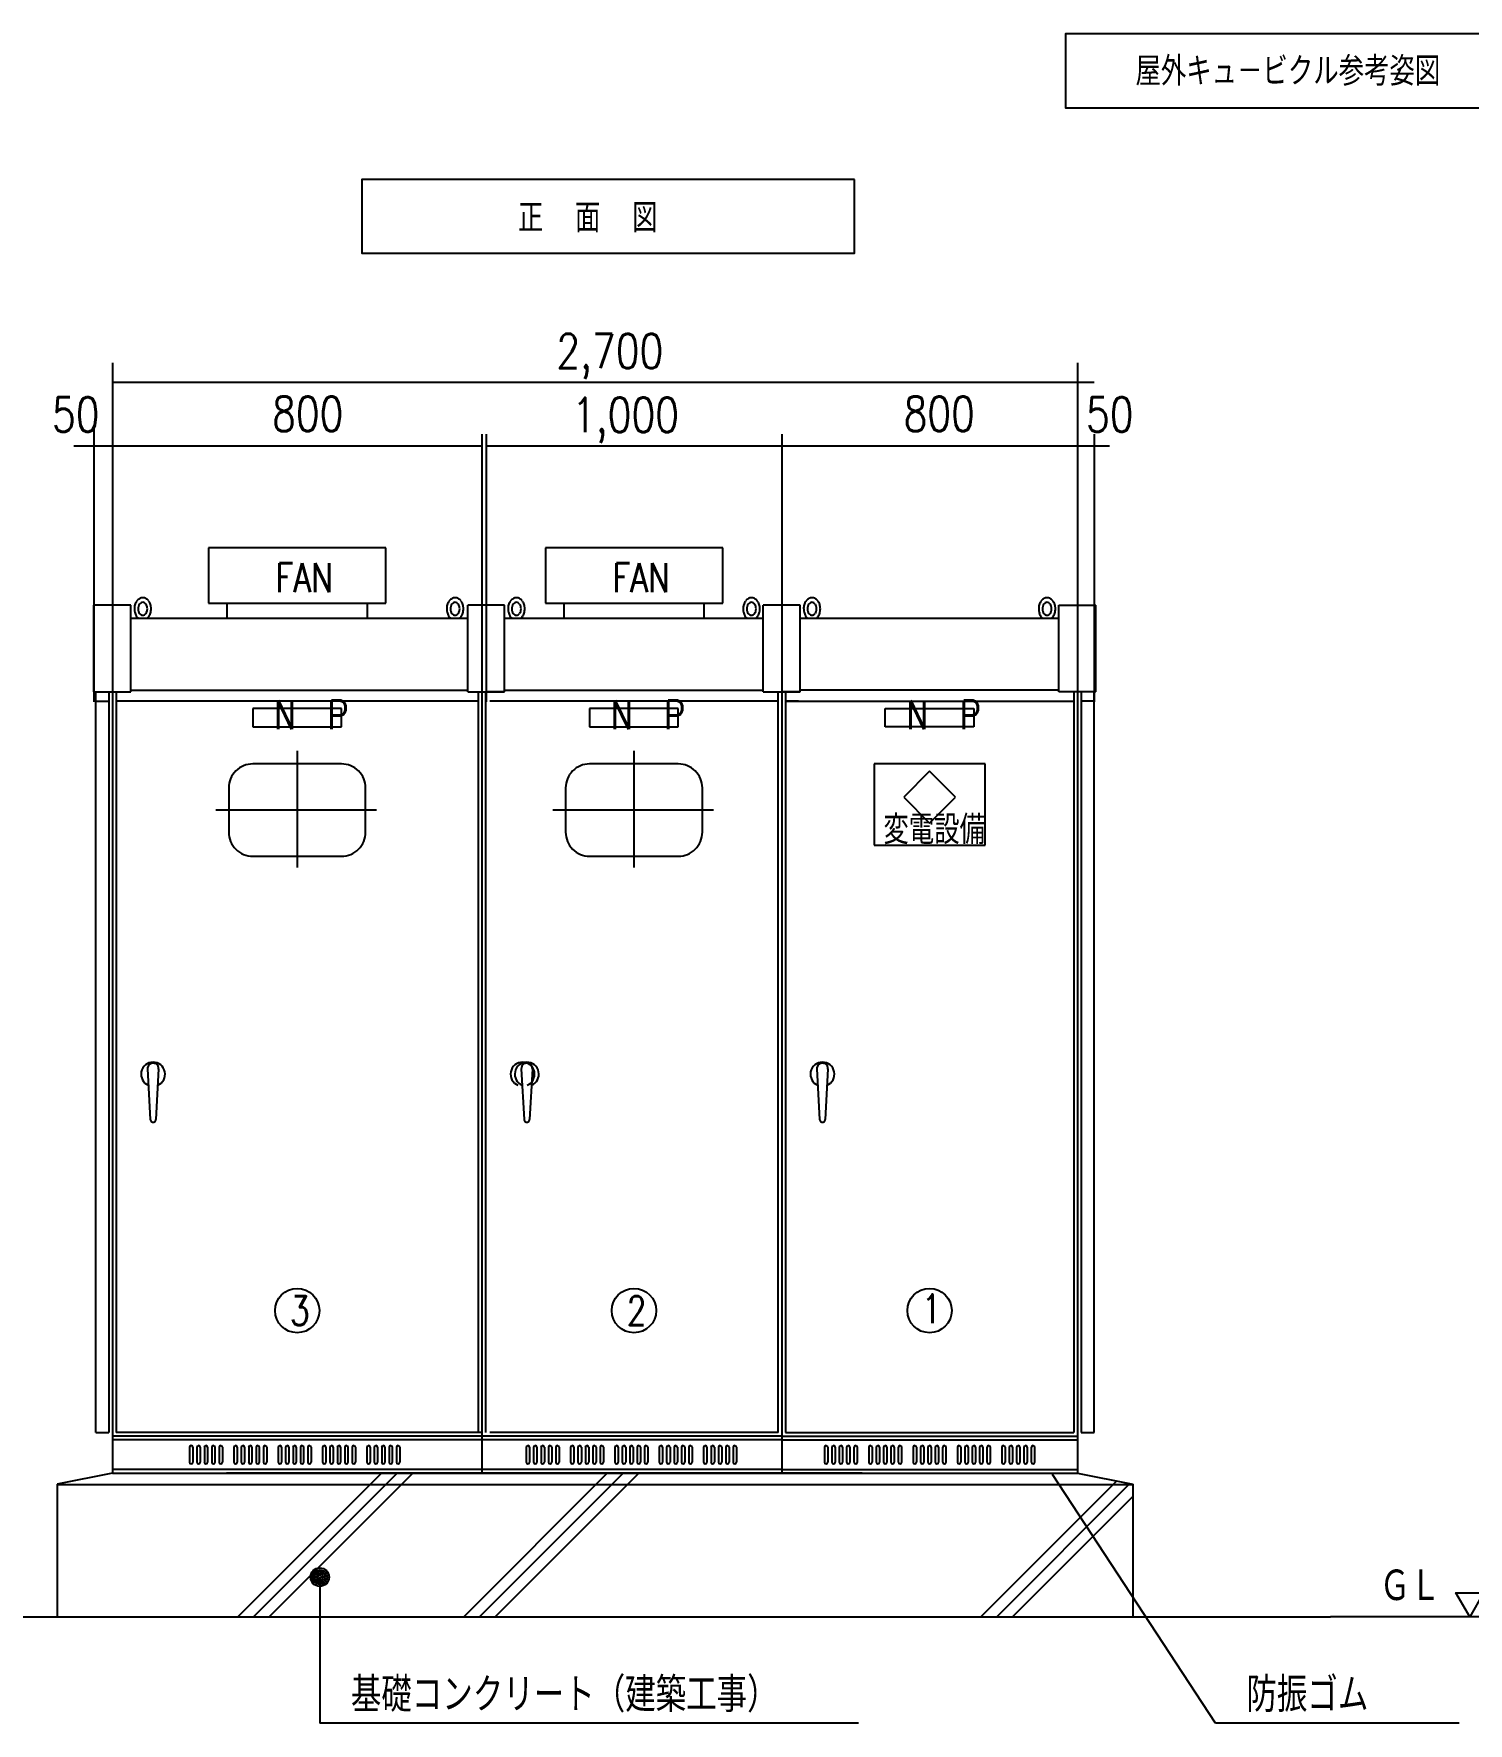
# Model space of a CAD drawing. Header units: millimetres. Extents: x 31 to 825, y 15 to 539.
# Drawn here: x 503.8 to 628, y 386.2 to 532.5 of the extents above; entities that cross this region are included whole.
import ezdxf
from ezdxf.enums import TextEntityAlignment as Align

# ---------------------------------------------------------------- set-up
doc = ezdxf.new("R2010")
doc.units = ezdxf.units.MM
doc.header["$LTSCALE"] = 0.2
for name, color, linetype in [('1_シンボル', 2, 'Continuous'), ('1_寸法', 7, 'Continuous'), ('1_文字', 3, 'Continuous'), ('A_建築', 8, 'Continuous')]:
    doc.layers.add(name, color=color, linetype=linetype)
doc.styles.get("Standard").update_dxf_attribs({"font": 'simplex.shx', "width": 0.8, "bigfont": 'extfont2.shx'})

msp = doc.modelspace()

# ---------------------------------------------------------------- linework, layer by layer
at = {"layer": '1_シンボル', "color": 7, "lineweight": -3}
for p, q in [((518.89, 487.99), (518.89, 483.19)), ((534.25, 487.99), (518.89, 487.99)), ((534.25, 483.19), (534.25, 487.99)), ((548.07, 487.99), (548.07, 483.19)), ((563.43, 487.99), (548.07, 487.99)), ((563.43, 483.19), (563.43, 487.99)), ((512.17, 483.03), (508.97, 483.03)), ((508.97, 475.51), (508.97, 483.03)), ((512.17, 475.51), (512.17, 483.03)), ((518.89, 483.19), (534.25, 483.19)), ((520.49, 483.19), (520.49, 481.91)), ((532.65, 481.91), (532.65, 483.19)), ((541.34, 475.51), (541.34, 483.03)), ((544.54, 483.03), (541.34, 483.03)), ((544.54, 475.51), (544.54, 483.03)), ((544.54, 475.51), (544.54, 483.03)), ((548.07, 483.19), (563.43, 483.19)), ((549.67, 483.19), (549.67, 481.91)), ((561.83, 481.91), (561.83, 483.19)), ((570.14, 483.03), (566.94, 483.03)), ((566.94, 475.51), (566.94, 483.03)), ((570.14, 475.51), (570.14, 483.03)), ((570.14, 475.51), (570.14, 483.03)), ((592.54, 475.51), (592.54, 483.03)), ((592.54, 483.03), (595.74, 483.03)), ((595.74, 475.51), (595.74, 483.03)), ((512.17, 481.91), (541.34, 481.91)), ((544.54, 481.91), (566.94, 481.91)), ((570.14, 481.91), (592.54, 481.91)), ((512.17, 475.67), (541.34, 475.67)), ((544.54, 475.67), (566.94, 475.67)), ((592.54, 475.67), (570.14, 475.67)), ((508.97, 475.51), (510.57, 475.51)), ((509.13, 411.35), (509.13, 475.51)), ((509.13, 474.71), (510.25, 474.71)), ((510.25, 475.51), (510.25, 411.35)), ((510.57, 475.51), (510.57, 407.83)), ((510.57, 475.51), (512.17, 475.51)), ((510.89, 475.51), (510.89, 411.35)), ((542.25, 474.71), (510.89, 474.71)), ((541.34, 475.51), (542.94, 475.51)), ((542.25, 475.51), (542.25, 411.35)), ((542.57, 475.51), (542.57, 407.83)), ((542.89, 475.51), (542.89, 411.35)), ((542.94, 475.51), (544.54, 475.51)), ((544.54, 475.51), (542.94, 475.51)), ((568.22, 474.71), (543.26, 474.71)), ((566.94, 475.51), (568.54, 475.51)), ((568.22, 411.35), (568.22, 475.51)), ((568.54, 475.51), (568.54, 407.83)), ((568.54, 475.51), (570.14, 475.51)), ((570.14, 475.51), (568.54, 475.51)), ((568.86, 475.51), (568.86, 411.35)), ((569.98, 474.71), (568.86, 474.71)), ((568.86, 474.71), (593.82, 474.71)), ((594.14, 475.51), (592.54, 475.51)), ((593.82, 475.51), (593.82, 411.35)), ((594.14, 475.51), (594.14, 407.83)), ((595.74, 475.51), (594.14, 475.51)), ((594.46, 475.51), (594.46, 411.35)), ((595.58, 474.71), (594.46, 474.71)), ((595.58, 411.35), (595.58, 475.51)), ((522.73, 474.07), (522.73, 472.47)), ((530.41, 474.07), (522.73, 474.07)), ((530.41, 472.47), (530.41, 474.07)), ((551.9, 474.07), (551.9, 472.47)), ((559.58, 474.07), (551.9, 474.07)), ((559.58, 472.47), (559.58, 474.07)), ((577.5, 472.47), (577.5, 474.07)), ((577.5, 474.07), (585.18, 474.07)), ((585.18, 474.07), (585.18, 472.47)), ((522.73, 472.47), (530.41, 472.47)), ((551.9, 472.47), (559.58, 472.47)), ((585.18, 472.47), (577.5, 472.47)), ((526.57, 470.39), (526.57, 460.31)), ((555.74, 470.39), (555.74, 460.31)), ((530.41, 469.27), (522.73, 469.27)), ((559.58, 469.27), (551.9, 469.27)), ((586.14, 469.27), (576.54, 469.27)), ((576.54, 469.27), (576.54, 462.23)), ((581.34, 468.63), (579.1, 466.39)), ((583.58, 466.39), (581.34, 468.63)), ((586.14, 462.23), (586.14, 469.27)), ((520.65, 467.19), (520.65, 463.35)), ((532.49, 463.35), (532.49, 467.19)), ((549.82, 467.19), (549.82, 463.35)), ((561.66, 463.35), (561.66, 467.19)), ((579.1, 466.39), (581.34, 464.15)), ((581.34, 464.15), (583.58, 466.39)), ((533.45, 465.27), (519.53, 465.27)), ((562.62, 465.27), (548.7, 465.27)), ((522.73, 461.27), (530.41, 461.27)), ((551.9, 461.27), (559.58, 461.27)), ((576.54, 462.23), (586.14, 462.23)), ((513.61, 442.87), (513.85, 438.47)), ((514.57, 442.87), (514.33, 438.47)), ((545.98, 442.87), (546.22, 438.47)), ((546.94, 442.87), (546.7, 438.47)), ((571.58, 442.87), (571.82, 438.47)), ((572.54, 442.87), (572.3, 438.47)), ((509.13, 411.35), (510.25, 411.35)), ((542.25, 411.35), (510.89, 411.35)), ((542.62, 411.35), (517.66, 411.35)), ((568.22, 411.35), (543.26, 411.35)), ((568.86, 411.35), (569.98, 411.35)), ((568.86, 411.35), (593.82, 411.35)), ((594.46, 411.35), (595.58, 411.35)), ((568.54, 411.03), (510.57, 411.03)), ((568.54, 410.71), (510.57, 410.71)), ((517.25, 410.08), (517.25, 408.77)), ((517.53, 410.08), (517.53, 408.77)), ((517.89, 410.08), (517.89, 408.77)), ((518.17, 410.08), (518.17, 408.77)), ((518.53, 410.08), (518.53, 408.77)), ((518.81, 410.08), (518.81, 408.77)), ((519.17, 410.08), (519.17, 408.77)), ((519.45, 410.08), (519.45, 408.77)), ((519.81, 410.08), (519.81, 408.77)), ((520.09, 410.08), (520.09, 408.77)), ((521.09, 410.08), (521.09, 408.77)), ((521.37, 410.08), (521.37, 408.77)), ((521.73, 410.08), (521.73, 408.77)), ((522.01, 410.08), (522.01, 408.77)), ((522.37, 410.08), (522.37, 408.77)), ((522.65, 410.08), (522.65, 408.77)), ((523.01, 410.08), (523.01, 408.77)), ((523.29, 410.08), (523.29, 408.77)), ((523.65, 410.08), (523.65, 408.77)), ((523.93, 410.08), (523.93, 408.77)), ((524.93, 410.08), (524.93, 408.77)), ((525.21, 410.08), (525.21, 408.77)), ((525.57, 410.08), (525.57, 408.77)), ((525.85, 410.08), (525.85, 408.77)), ((526.21, 410.08), (526.21, 408.77)), ((526.49, 410.08), (526.49, 408.77)), ((526.85, 410.08), (526.85, 408.77)), ((527.13, 410.08), (527.13, 408.77)), ((527.49, 410.08), (527.49, 408.77)), ((527.77, 410.08), (527.77, 408.77)), ((528.77, 410.08), (528.77, 408.77)), ((529.05, 410.08), (529.05, 408.77)), ((529.41, 410.08), (529.41, 408.77)), ((529.69, 410.08), (529.69, 408.77)), ((530.05, 410.08), (530.05, 408.77)), ((530.33, 410.08), (530.33, 408.77)), ((530.69, 410.08), (530.69, 408.77)), ((530.97, 410.08), (530.97, 408.77)), ((531.33, 410.08), (531.33, 408.77)), ((531.61, 410.08), (531.61, 408.77)), ((532.61, 410.08), (532.61, 408.77)), ((532.89, 410.08), (532.89, 408.77)), ((533.25, 410.08), (533.25, 408.77)), ((533.53, 410.08), (533.53, 408.77)), ((533.89, 410.08), (533.89, 408.77)), ((534.17, 410.08), (534.17, 408.77)), ((534.53, 410.08), (534.53, 408.77)), ((534.81, 410.08), (534.81, 408.77)), ((535.17, 410.08), (535.17, 408.77)), ((535.45, 410.08), (535.45, 408.77)), ((546.41, 410.08), (546.41, 408.77)), ((546.7, 410.08), (546.7, 408.77)), ((547.05, 410.08), (547.05, 408.77)), ((547.34, 410.08), (547.34, 408.77)), ((547.69, 410.08), (547.69, 408.77)), ((547.98, 410.08), (547.98, 408.77)), ((548.33, 410.08), (548.33, 408.77)), ((548.62, 410.08), (548.62, 408.77)), ((548.97, 410.08), (548.97, 408.77)), ((549.26, 410.08), (549.26, 408.77)), ((550.25, 410.08), (550.25, 408.77)), ((550.54, 410.08), (550.54, 408.77)), ((550.89, 410.08), (550.89, 408.77)), ((551.18, 410.08), (551.18, 408.77)), ((551.53, 410.08), (551.53, 408.77)), ((551.82, 410.08), (551.82, 408.77)), ((552.17, 410.08), (552.17, 408.77)), ((552.46, 410.08), (552.46, 408.77)), ((552.81, 410.08), (552.81, 408.77)), ((553.1, 410.08), (553.1, 408.77)), ((554.09, 410.08), (554.09, 408.77)), ((554.38, 410.08), (554.38, 408.77)), ((554.73, 410.08), (554.73, 408.77)), ((555.02, 410.08), (555.02, 408.77)), ((555.37, 410.08), (555.37, 408.77)), ((555.66, 410.08), (555.66, 408.77)), ((556.01, 410.08), (556.01, 408.77)), ((556.3, 410.08), (556.3, 408.77)), ((556.65, 410.08), (556.65, 408.77)), ((556.94, 410.08), (556.94, 408.77)), ((557.93, 410.08), (557.93, 408.77)), ((558.22, 410.08), (558.22, 408.77)), ((558.57, 410.08), (558.57, 408.77)), ((558.86, 410.08), (558.86, 408.77)), ((559.21, 410.08), (559.21, 408.77)), ((559.5, 410.08), (559.5, 408.77)), ((559.85, 410.08), (559.85, 408.77)), ((560.14, 410.08), (560.14, 408.77)), ((560.49, 410.08), (560.49, 408.77)), ((560.78, 410.08), (560.78, 408.77)), ((561.77, 410.08), (561.77, 408.77)), ((562.06, 410.08), (562.06, 408.77)), ((562.41, 410.08), (562.41, 408.77)), ((562.7, 410.08), (562.7, 408.77)), ((563.05, 410.08), (563.05, 408.77)), ((563.34, 410.08), (563.34, 408.77)), ((563.69, 410.08), (563.69, 408.77)), ((563.98, 410.08), (563.98, 408.77)), ((564.33, 410.08), (564.33, 408.77)), ((564.62, 410.08), (564.62, 408.77)), ((568.54, 411.03), (594.14, 411.03)), ((568.54, 410.71), (594.14, 410.71)), ((572.23, 410.08), (572.23, 408.77)), ((572.52, 410.08), (572.52, 408.77)), ((572.87, 410.08), (572.87, 408.77)), ((573.16, 410.08), (573.16, 408.77)), ((573.51, 410.08), (573.51, 408.77)), ((573.8, 410.08), (573.8, 408.77)), ((574.15, 410.08), (574.15, 408.77)), ((574.44, 410.08), (574.44, 408.77)), ((574.79, 410.08), (574.79, 408.77)), ((575.08, 410.08), (575.08, 408.77)), ((576.07, 410.08), (576.07, 408.77)), ((576.36, 410.08), (576.36, 408.77)), ((576.71, 410.08), (576.71, 408.77)), ((577, 410.08), (577, 408.77)), ((577.35, 410.08), (577.35, 408.77)), ((577.64, 410.08), (577.64, 408.77)), ((577.99, 410.08), (577.99, 408.77)), ((578.28, 410.08), (578.28, 408.77)), ((578.63, 410.08), (578.63, 408.77)), ((578.92, 410.08), (578.92, 408.77)), ((579.91, 410.08), (579.91, 408.77)), ((580.2, 410.08), (580.2, 408.77)), ((580.55, 410.08), (580.55, 408.77)), ((580.84, 410.08), (580.84, 408.77)), ((581.19, 410.08), (581.19, 408.77)), ((581.48, 410.08), (581.48, 408.77)), ((581.83, 410.08), (581.83, 408.77)), ((582.12, 410.08), (582.12, 408.77)), ((582.47, 410.08), (582.47, 408.77)), ((582.76, 410.08), (582.76, 408.77)), ((583.75, 410.08), (583.75, 408.77)), ((584.04, 410.08), (584.04, 408.77)), ((584.39, 410.08), (584.39, 408.77)), ((584.68, 410.08), (584.68, 408.77)), ((585.03, 410.08), (585.03, 408.77)), ((585.32, 410.08), (585.32, 408.77)), ((585.67, 410.08), (585.67, 408.77)), ((585.96, 410.08), (585.96, 408.77)), ((586.31, 410.08), (586.31, 408.77)), ((586.6, 410.08), (586.6, 408.77)), ((587.59, 410.08), (587.59, 408.77)), ((587.88, 410.08), (587.88, 408.77)), ((588.23, 410.08), (588.23, 408.77)), ((588.52, 410.08), (588.52, 408.77)), ((588.87, 410.08), (588.87, 408.77)), ((589.16, 410.08), (589.16, 408.77)), ((589.51, 410.08), (589.51, 408.77)), ((589.8, 410.08), (589.8, 408.77)), ((590.15, 410.08), (590.15, 408.77)), ((590.44, 410.08), (590.44, 408.77)), ((568.54, 408.15), (510.57, 408.15)), ((510.57, 407.83), (594.14, 407.83)), ((575.49, 407.83), (520.45, 407.83)), ((568.54, 408.15), (594.14, 408.15)), ((570.05, 407.83), (592.54, 407.83))]:
    msp.add_line(p, q, dxfattribs=at)
for centre, radius, start, end in [((513.44, 482.77), 0.967, 162.7422, 183.6048), ((513.56, 482.73), 1.09, 143.1299, 162.7419), ((513.31, 482.92), 0.774, 118.9114, 143.1303), ((513.44, 482.73), 0.648, 144.4628, 163.5186), ((513.27, 482.85), 0.44, 120.1086, 144.4614), ((513.2, 483.12), 0.546, 90, 118.9111), ((513.2, 482.98), 0.29, 90, 120.1094), ((513.2, 483.12), 0.546, 61.0891, 90.0002), ((513.2, 482.98), 0.29, 59.8897, 89.9991), ((513.12, 482.85), 0.44, 35.5386, 59.8914), ((513.09, 482.92), 0.774, 36.8697, 61.0886), ((513, 482.76), 0.586, 16.4814, 35.5373), ((512.92, 482.79), 0.99, 17.2575, 36.8695), ((512.64, 482.71), 1.28, 0, 17.2579), ((540.49, 482.77), 0.967, 162.7422, 183.6048), ((540.61, 482.73), 1.09, 143.13, 162.7419), ((540.36, 482.92), 0.774, 118.9114, 143.1303), ((540.49, 482.73), 0.648, 144.4628, 163.5186), ((540.32, 482.85), 0.44, 120.1086, 144.4614), ((540.25, 483.12), 0.546, 90, 118.9111), ((540.25, 482.98), 0.29, 90, 120.1094), ((540.25, 483.12), 0.546, 61.0891, 90.0002), ((540.25, 482.98), 0.29, 59.8897, 89.9991), ((540.17, 482.85), 0.44, 35.5386, 59.8914), ((540.14, 482.92), 0.774, 36.8697, 61.0886), ((540.05, 482.76), 0.586, 16.4814, 35.5373), ((539.97, 482.79), 0.99, 17.2575, 36.8695), ((539.69, 482.71), 1.28, 0, 17.2579), ((545.8, 482.77), 0.967, 162.7422, 183.6048), ((545.92, 482.73), 1.09, 143.1299, 162.7419), ((545.67, 482.92), 0.774, 118.9114, 143.1303), ((545.8, 482.73), 0.648, 144.4628, 163.5186), ((545.64, 482.85), 0.44, 120.1086, 144.4614), ((545.56, 483.12), 0.546, 90, 118.9111), ((545.56, 482.98), 0.29, 90, 120.1094), ((545.56, 483.12), 0.546, 61.0891, 90.0002), ((545.56, 482.98), 0.29, 59.8897, 89.9991), ((545.48, 482.85), 0.44, 35.5386, 59.8914), ((545.45, 482.92), 0.774, 36.8697, 61.0886), ((545.37, 482.76), 0.586, 16.4814, 35.5373), ((545.28, 482.79), 0.99, 17.2575, 36.8695), ((545, 482.71), 1.28, 0, 17.2579), ((566.16, 482.77), 0.967, 162.7422, 183.6048), ((566.28, 482.73), 1.09, 143.1299, 162.7419), ((566.02, 482.92), 0.774, 118.9114, 143.1303), ((566.16, 482.73), 0.648, 144.4628, 163.5186), ((565.99, 482.85), 0.44, 120.1086, 144.4614), ((565.91, 483.12), 0.546, 90, 118.9111), ((565.91, 482.98), 0.29, 90, 120.1094), ((565.91, 483.12), 0.546, 61.0891, 90.0002), ((565.91, 482.98), 0.29, 59.8897, 89.9991), ((565.84, 482.85), 0.44, 35.5386, 59.8914), ((565.8, 482.92), 0.774, 36.8697, 61.0886), ((565.72, 482.76), 0.586, 16.4814, 35.5373), ((565.63, 482.79), 0.99, 17.2575, 36.8695), ((565.36, 482.71), 1.28, 0, 17.2579), ((571.4, 482.77), 0.967, 162.7422, 183.6048), ((571.52, 482.73), 1.09, 143.1299, 162.7419), ((571.27, 482.92), 0.774, 118.9114, 143.1303), ((571.4, 482.73), 0.648, 144.4628, 163.5186), ((571.24, 482.85), 0.44, 120.1086, 144.4614), ((571.16, 483.12), 0.546, 90, 118.9111), ((571.16, 482.98), 0.29, 90, 120.1094), ((571.16, 483.12), 0.546, 61.0891, 90.0002), ((571.16, 482.98), 0.29, 59.8897, 89.9991), ((571.08, 482.85), 0.44, 35.5386, 59.8914), ((571.05, 482.92), 0.774, 36.8697, 61.0886), ((570.97, 482.76), 0.586, 16.4814, 35.5373), ((570.88, 482.79), 0.99, 17.2575, 36.8695), ((570.6, 482.71), 1.28, 0, 17.2579), ((591.76, 482.77), 0.967, 162.7422, 183.6048), ((591.88, 482.73), 1.09, 143.13, 162.7419), ((591.62, 482.92), 0.774, 118.9114, 143.1303), ((591.76, 482.73), 0.648, 144.4628, 163.5186), ((591.59, 482.85), 0.44, 120.1086, 144.4614), ((591.51, 483.12), 0.546, 90, 118.9111), ((591.51, 482.98), 0.29, 90, 120.1094), ((591.51, 483.12), 0.546, 61.0891, 90.0002), ((591.51, 482.98), 0.29, 59.8897, 89.9991), ((591.44, 482.85), 0.44, 35.5386, 59.8914), ((591.4, 482.92), 0.774, 36.8697, 61.0886), ((591.32, 482.76), 0.586, 16.4814, 35.5373), ((591.23, 482.79), 0.99, 17.2575, 36.8695), ((590.96, 482.71), 1.28, 0, 17.2579), ((513.75, 482.71), 1.28, 180.0002, 197.2581), ((513.48, 482.62), 0.99, 197.2577, 216.8697), ((513.31, 482.49), 0.774, 216.8698, 228.0476), ((513.39, 482.74), 0.589, 163.5182, 183.5157), ((513.58, 482.71), 0.781, 180.0001, 196.4817), ((513.39, 482.65), 0.586, 196.4816, 215.5375), ((513.27, 482.57), 0.44, 215.5377, 239.8905), ((513.2, 482.44), 0.29, 239.8905, 269.9999), ((513.2, 482.44), 0.29, 270, 300.1094), ((513.12, 482.57), 0.44, 300.1094, 324.4622), ((513, 482.65), 0.586, 324.4624, 343.5183), ((512.82, 482.71), 0.781, 0, 16.4817), ((512.82, 482.71), 0.781, 343.5182, 359.9999), ((513.09, 482.49), 0.774, 311.6454, 323.1302), ((512.92, 482.62), 0.99, 323.1303, 342.7423), ((512.64, 482.71), 1.28, 342.7418, 359.9997), ((540.8, 482.71), 1.28, 180.0002, 197.2581), ((540.53, 482.62), 0.99, 197.2577, 216.8697), ((540.36, 482.49), 0.774, 216.8698, 228.0476), ((540.44, 482.74), 0.589, 163.5182, 183.5157), ((540.63, 482.71), 0.781, 180.0001, 196.4817), ((540.44, 482.65), 0.586, 196.4816, 215.5375), ((540.32, 482.57), 0.44, 215.5377, 239.8905), ((540.25, 482.44), 0.29, 239.8905, 269.9999), ((540.25, 482.44), 0.29, 270, 300.1094), ((540.17, 482.57), 0.44, 300.1094, 324.4622), ((540.05, 482.65), 0.586, 324.4624, 343.5183), ((539.87, 482.71), 0.781, 0, 16.4817), ((539.87, 482.71), 0.781, 343.5182, 359.9999), ((540.14, 482.49), 0.774, 311.6454, 323.1302), ((539.97, 482.62), 0.99, 323.1303, 342.7423), ((539.69, 482.71), 1.28, 342.7418, 359.9997), ((546.12, 482.71), 1.28, 180.0002, 197.2581), ((545.84, 482.62), 0.99, 197.2577, 216.8697), ((545.67, 482.49), 0.774, 216.8698, 228.0476), ((545.75, 482.74), 0.589, 163.5182, 183.5157), ((545.94, 482.71), 0.781, 180.0001, 196.4817), ((545.75, 482.65), 0.586, 196.4816, 215.5375), ((545.64, 482.57), 0.44, 215.5377, 239.8905), ((545.56, 482.44), 0.29, 239.8905, 269.9999), ((545.56, 482.44), 0.29, 270, 300.1094), ((545.48, 482.57), 0.44, 300.1094, 324.4622), ((545.37, 482.65), 0.586, 324.4624, 343.5183), ((545.18, 482.71), 0.781, 0, 16.4817), ((545.18, 482.71), 0.781, 343.5182, 359.9999), ((545.45, 482.49), 0.774, 311.6454, 323.1302), ((545.28, 482.62), 0.99, 323.1303, 342.7423), ((545, 482.71), 1.28, 342.7418, 359.9997), ((566.47, 482.71), 1.28, 180.0002, 197.2581), ((566.19, 482.62), 0.99, 197.2577, 216.8697), ((566.02, 482.49), 0.774, 216.8698, 228.0477), ((566.1, 482.74), 0.589, 163.5182, 183.5157), ((566.29, 482.71), 0.781, 180.0001, 196.4817), ((566.11, 482.65), 0.586, 196.4816, 215.5375), ((565.99, 482.57), 0.44, 215.5377, 239.8905), ((565.91, 482.44), 0.29, 239.8905, 269.9999), ((565.91, 482.44), 0.29, 270, 300.1094), ((565.84, 482.57), 0.44, 300.1094, 324.4622), ((565.72, 482.65), 0.586, 324.4624, 343.5183), ((565.53, 482.71), 0.781, 0, 16.4817), ((565.53, 482.71), 0.781, 343.5182, 359.9999), ((565.8, 482.49), 0.774, 311.6454, 323.1302), ((565.63, 482.62), 0.99, 323.1303, 342.7423), ((565.36, 482.71), 1.28, 342.7418, 359.9997), ((571.72, 482.71), 1.28, 180.0002, 197.2581), ((571.44, 482.62), 0.99, 197.2577, 216.8697), ((571.27, 482.49), 0.774, 216.8698, 228.0476), ((571.35, 482.74), 0.589, 163.5182, 183.5157), ((571.54, 482.71), 0.781, 180.0001, 196.4817), ((571.35, 482.65), 0.586, 196.4816, 215.5375), ((571.24, 482.57), 0.44, 215.5377, 239.8905), ((571.16, 482.44), 0.29, 239.8905, 269.9999), ((571.16, 482.44), 0.29, 270, 300.1094), ((571.08, 482.57), 0.44, 300.1094, 324.4622), ((570.97, 482.65), 0.586, 324.4624, 343.5183), ((570.78, 482.71), 0.781, 0, 16.4817), ((570.78, 482.71), 0.781, 343.5182, 359.9999), ((571.05, 482.49), 0.774, 311.6454, 323.1302), ((570.88, 482.62), 0.99, 323.1303, 342.7423), ((570.6, 482.71), 1.28, 342.7418, 359.9997), ((592.07, 482.71), 1.28, 180.0002, 197.2581), ((591.79, 482.62), 0.99, 197.2577, 216.8697), ((591.62, 482.49), 0.774, 216.8698, 228.0476), ((591.7, 482.74), 0.589, 163.5182, 183.5157), ((591.89, 482.71), 0.781, 180.0001, 196.4817), ((591.71, 482.65), 0.586, 196.4816, 215.5375), ((591.59, 482.57), 0.44, 215.5377, 239.8905), ((591.51, 482.44), 0.29, 239.8905, 269.9999), ((591.51, 482.44), 0.29, 270, 300.1094), ((591.44, 482.57), 0.44, 300.1094, 324.4622), ((591.32, 482.65), 0.586, 324.4624, 343.5183), ((591.13, 482.71), 0.781, 0, 16.4817), ((591.13, 482.71), 0.781, 343.5182, 359.9999), ((591.4, 482.49), 0.774, 311.6454, 323.1302), ((591.23, 482.62), 0.99, 323.1303, 342.7423), ((590.96, 482.71), 1.28, 342.7418, 359.9997), ((522.73, 467.19), 2.08, 89.9999, 180), ((530.41, 467.19), 2.08, 0, 90.0001), ((551.9, 467.19), 2.08, 89.9999, 180), ((559.58, 467.19), 2.08, 0, 90.0001), ((522.73, 463.35), 2.08, 179.9999, 270), ((530.41, 463.35), 2.08, 270, 0.0001), ((551.9, 463.35), 2.08, 179.9999, 270), ((559.58, 463.35), 2.08, 270, 0.0001), ((514.09, 442.39), 1.04, 292.707, 247.293), ((514.09, 442.87), 0.48, 353.754, 186.246), ((546.09, 442.39), 1.04, 292.707, 247.293), ((546.46, 442.39), 1.04, 292.707, 247.293), ((546.46, 442.87), 0.48, 353.754, 186.246), ((572.06, 442.39), 1.04, 292.707, 247.293), ((572.06, 442.87), 0.48, 353.754, 186.246), ((514.09, 438.47), 0.24, 179.9999, 0), ((546.46, 438.47), 0.24, 179.9999, 0), ((572.06, 438.47), 0.24, 179.9999, 0), ((517.39, 410.08), 0.144, 360, 180), ((518.03, 410.08), 0.144, 360, 180), ((518.67, 410.08), 0.144, 360, 180), ((519.31, 410.08), 0.144, 360, 180), ((519.95, 410.08), 0.144, 360, 180), ((521.23, 410.08), 0.144, 360, 180), ((521.87, 410.08), 0.144, 360, 180), ((522.51, 410.08), 0.144, 360, 180), ((523.15, 410.08), 0.144, 360, 180), ((523.79, 410.08), 0.144, 360, 180), ((525.07, 410.08), 0.144, 360, 180), ((525.71, 410.08), 0.144, 360, 180), ((526.35, 410.08), 0.144, 360, 180), ((526.99, 410.08), 0.144, 360, 180), ((527.63, 410.08), 0.144, 360, 180), ((528.91, 410.08), 0.144, 360, 180), ((529.55, 410.08), 0.144, 360, 180), ((530.19, 410.08), 0.144, 360, 180), ((530.83, 410.08), 0.144, 360, 180), ((531.47, 410.08), 0.144, 360, 180), ((532.75, 410.08), 0.144, 360, 180), ((533.39, 410.08), 0.144, 360, 180), ((534.03, 410.08), 0.144, 360, 180), ((534.67, 410.08), 0.144, 360, 180), ((535.31, 410.08), 0.144, 360, 180), ((546.55, 410.08), 0.144, 360, 180), ((547.19, 410.08), 0.144, 360, 180), ((547.83, 410.08), 0.144, 360, 180), ((548.47, 410.08), 0.144, 360, 180), ((549.11, 410.08), 0.144, 360, 180), ((550.39, 410.08), 0.144, 360, 180), ((551.03, 410.08), 0.144, 360, 180), ((551.67, 410.08), 0.144, 360, 180), ((552.31, 410.08), 0.144, 360, 180), ((552.95, 410.08), 0.144, 360, 180), ((554.23, 410.08), 0.144, 360, 180), ((554.87, 410.08), 0.144, 360, 180), ((555.51, 410.08), 0.144, 360, 180), ((556.15, 410.08), 0.144, 360, 180), ((556.79, 410.08), 0.144, 360, 180), ((558.07, 410.08), 0.144, 360, 180), ((558.71, 410.08), 0.144, 360, 180), ((559.35, 410.08), 0.144, 360, 180), ((559.99, 410.08), 0.144, 360, 180), ((560.63, 410.08), 0.144, 360, 180), ((561.91, 410.08), 0.144, 360, 180), ((562.55, 410.08), 0.144, 360, 180), ((563.19, 410.08), 0.144, 360, 180), ((563.83, 410.08), 0.144, 360, 180), ((564.47, 410.08), 0.144, 360, 180), ((572.38, 410.08), 0.144, 360, 180), ((573.02, 410.08), 0.144, 360, 180), ((573.66, 410.08), 0.144, 360, 180), ((574.3, 410.08), 0.144, 360, 180), ((574.94, 410.08), 0.144, 360, 180), ((576.22, 410.08), 0.144, 360, 180), ((576.86, 410.08), 0.144, 360, 180), ((577.5, 410.08), 0.144, 360, 180), ((578.14, 410.08), 0.144, 360, 180), ((578.78, 410.08), 0.144, 360, 180), ((580.06, 410.08), 0.144, 360, 180), ((580.7, 410.08), 0.144, 360, 180), ((581.34, 410.08), 0.144, 360, 180), ((581.98, 410.08), 0.144, 360, 180), ((582.62, 410.08), 0.144, 360, 180), ((583.9, 410.08), 0.144, 360, 180), ((584.54, 410.08), 0.144, 360, 180), ((585.18, 410.08), 0.144, 360, 180), ((585.82, 410.08), 0.144, 360, 180), ((586.46, 410.08), 0.144, 360, 180), ((587.74, 410.08), 0.144, 360, 180), ((588.38, 410.08), 0.144, 360, 180), ((589.02, 410.08), 0.144, 360, 180), ((589.66, 410.08), 0.144, 360, 180), ((590.3, 410.08), 0.144, 360, 180), ((517.39, 408.77), 0.144, 180, 0), ((518.03, 408.77), 0.144, 180, 0), ((518.67, 408.77), 0.144, 180, 0), ((519.31, 408.77), 0.144, 180, 0), ((519.95, 408.77), 0.144, 180, 0), ((521.23, 408.77), 0.144, 180, 0), ((521.87, 408.77), 0.144, 180, 0), ((522.51, 408.77), 0.144, 180, 0), ((523.15, 408.77), 0.144, 180, 0), ((523.79, 408.77), 0.144, 180, 0), ((525.07, 408.77), 0.144, 180, 0), ((525.71, 408.77), 0.144, 180, 0), ((526.35, 408.77), 0.144, 180, 0), ((526.99, 408.77), 0.144, 180, 0), ((527.63, 408.77), 0.144, 180, 0), ((528.91, 408.77), 0.144, 180, 0), ((529.55, 408.77), 0.144, 180, 0), ((530.19, 408.77), 0.144, 180, 0), ((530.83, 408.77), 0.144, 180, 0), ((531.47, 408.77), 0.144, 180, 0), ((532.75, 408.77), 0.144, 180, 0), ((533.39, 408.77), 0.144, 180, 0), ((534.03, 408.77), 0.144, 180, 0), ((534.67, 408.77), 0.144, 180, 0), ((535.31, 408.77), 0.144, 180, 0), ((546.55, 408.77), 0.144, 180, 0), ((547.19, 408.77), 0.144, 180, 0), ((547.83, 408.77), 0.144, 180, 0), ((548.47, 408.77), 0.144, 180, 0), ((549.11, 408.77), 0.144, 180, 0), ((550.39, 408.77), 0.144, 180, 0), ((551.03, 408.77), 0.144, 180, 0), ((551.67, 408.77), 0.144, 180, 0), ((552.31, 408.77), 0.144, 180, 0), ((552.95, 408.77), 0.144, 180, 0), ((554.23, 408.77), 0.144, 180, 0), ((554.87, 408.77), 0.144, 180, 0), ((555.51, 408.77), 0.144, 180, 0), ((556.15, 408.77), 0.144, 180, 0), ((556.79, 408.77), 0.144, 180, 0), ((558.07, 408.77), 0.144, 180, 0), ((558.71, 408.77), 0.144, 180, 0), ((559.35, 408.77), 0.144, 180, 0), ((559.99, 408.77), 0.144, 180, 0), ((560.63, 408.77), 0.144, 180, 0), ((561.91, 408.77), 0.144, 180, 0), ((562.55, 408.77), 0.144, 180, 0), ((563.19, 408.77), 0.144, 180, 0), ((563.83, 408.77), 0.144, 180, 0), ((564.47, 408.77), 0.144, 180, 0), ((572.38, 408.77), 0.144, 180, 0), ((573.02, 408.77), 0.144, 180, 0), ((573.66, 408.77), 0.144, 180, 0), ((574.3, 408.77), 0.144, 180, 0), ((574.94, 408.77), 0.144, 180, 0), ((576.22, 408.77), 0.144, 180, 0), ((576.86, 408.77), 0.144, 180, 0), ((577.5, 408.77), 0.144, 180, 0), ((578.14, 408.77), 0.144, 180, 0), ((578.78, 408.77), 0.144, 180, 0), ((580.06, 408.77), 0.144, 180, 0), ((580.7, 408.77), 0.144, 180, 0), ((581.34, 408.77), 0.144, 180, 0), ((581.98, 408.77), 0.144, 180, 0), ((582.62, 408.77), 0.144, 180, 0), ((583.9, 408.77), 0.144, 180, 0), ((584.54, 408.77), 0.144, 180, 0), ((585.18, 408.77), 0.144, 180, 0), ((585.82, 408.77), 0.144, 180, 0), ((586.46, 408.77), 0.144, 180, 0), ((587.74, 408.77), 0.144, 180, 0), ((588.38, 408.77), 0.144, 180, 0), ((589.02, 408.77), 0.144, 180, 0), ((589.66, 408.77), 0.144, 180, 0), ((590.3, 408.77), 0.144, 180, 0)]:
    msp.add_arc(centre, radius, start, end, dxfattribs=at)
at = {"layer": '1_寸法', "lineweight": -3}
for p, q in [((510.57, 504.01), (510.57, 474.66)), ((594.14, 504.01), (594.14, 474.66)), ((595.58, 502.3), (510.57, 502.3)), ((508.97, 498.47), (508.97, 474.66)), ((542.57, 497.85), (542.57, 474.66)), ((542.94, 497.85), (542.94, 474.66)), ((568.54, 497.85), (568.54, 474.66)), ((595.58, 497.85), (595.58, 474.66)), ((510.57, 496.8), (507.24, 496.8)), ((542.57, 496.8), (510.57, 496.8)), ((568.54, 496.8), (542.94, 496.8)), ((594.14, 496.8), (568.54, 496.8)), ((596.92, 496.8), (594.14, 496.8))]:
    msp.add_line(p, q, dxfattribs=at)
at = {"layer": '1_文字', "lineweight": -3}
for p, q in [((606.09, 386.17), (591.98, 407.72)), ((528.53, 398.82), (528.53, 386.17)), ((575.19, 386.17), (528.53, 386.17)), ((627.21, 386.17), (606.09, 386.17))]:
    msp.add_line(p, q, dxfattribs=at)
for points in [[(635.77, 532.52), (593.1, 532.52), (593.1, 526.12), (635.77, 526.12)], [(574.85, 519.91), (532.18, 519.91), (532.18, 513.51), (574.85, 513.51)], [(629.32, 397.47), (628.12, 395.39), (626.92, 397.47)]]:
    msp.add_lwpolyline(points, close=True, dxfattribs=at)
for centre, radius in [((526.57, 421.91), 1.92), ((555.74, 421.91), 1.92), ((581.34, 421.91), 1.92), ((528.53, 398.82), 0.8), ((528.53, 398.82), 0.64), ((528.53, 398.82), 0.48), ((528.53, 398.82), 0.32), ((528.53, 398.82), 0.16)]:
    msp.add_circle(centre, radius, dxfattribs=at)
at = {"layer": 'A_建築', "lineweight": -3}
for p, q in [((510.57, 407.83), (505.77, 406.88)), ((505.77, 406.88), (505.77, 395.39)), ((533.87, 407.83), (521.43, 395.39)), ((535.23, 407.83), (522.79, 395.39)), ((536.58, 407.83), (524.15, 395.39)), ((553.43, 407.83), (540.99, 395.39)), ((554.79, 407.83), (542.35, 395.39)), ((556.15, 407.83), (543.71, 395.39)), ((597.56, 407.15), (585.79, 395.39)), ((598.69, 406.93), (587.15, 395.39)), ((594.14, 407.83), (598.94, 406.88)), ((598.94, 406.88), (598.94, 395.39)), ((505.77, 406.84), (598.94, 406.84)), ((598.94, 405.82), (588.51, 395.39)), ((434.8, 395.39), (616.06, 395.39)), ((752.21, 395.39), (616.06, 395.39))]:
    msp.add_line(p, q, dxfattribs=at)

# ---------------------------------------------------------------- texts
at = {"layer": '1_寸法', "lineweight": -3, "width": 0.8}
for s, p in [('2,700', (549.02, 502.64)), ('50', (505.34, 497.14)), ('800', (524.4, 497.19)), ('1,000', (550.38, 497.1)), ('800', (579.09, 497.19)), ('50', (594.89, 497.14))]:
    msp.add_text(s, height=3, dxfattribs=at).set_placement(p, align=Align.BOTTOM_LEFT)
at = {"layer": '1_文字', "lineweight": -3, "width": 0.8}
for s, p in [('屋外キュ－ビクル参考姿図', (599.17, 528.03)), ('正  面  図', (545.69, 515.32)), ('FAN', (524.7, 484.16)), ('FAN', (553.88, 484.16)), ('N  P', (524.57, 472.27)), ('N  P', (553.74, 472.27)), ('N  P', (579.34, 472.27)), ('変電設備', (577.34, 462.32)), ('3', (525.95, 420.66)), ('2', (555.11, 420.66)), ('1', (580.64, 420.82))]:
    msp.add_text(s, height=2.5, dxfattribs=at).set_placement(p)
for s, p in [('ＧＬ', (620.32, 395.65)), ('基礎コンクリート（建築工事）', (531.22, 386.24)), ('防振ゴム', (608.78, 386.24))]:
    msp.add_text(s, height=3, dxfattribs=at).set_placement(p, align=Align.BOTTOM_LEFT)

doc.saveas('drawing.dxf')
